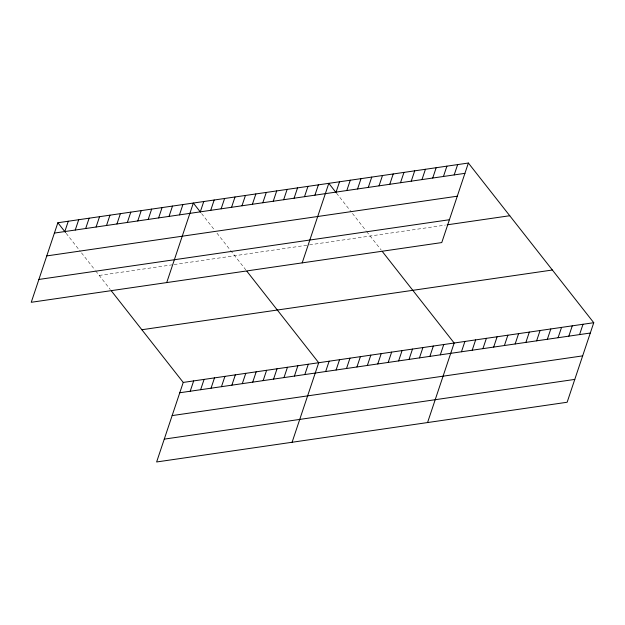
<?xml version="1.0" encoding="UTF-8"?>
<svg xmlns="http://www.w3.org/2000/svg" width="625" height="625" viewBox="0 0 625 625"><rect width="100%" height="100%" fill="white"/><g stroke="black" fill="none" stroke-linecap="round" stroke-linejoin="round"><path stroke-width="0.47" stroke-dasharray="3.12 2.34" d="M99.234 275.445L172.18 264.836M174.078 264.555L307.648 245.125M309.547 244.852L445.328 225.102M336.484 193.125L351.266 211.945M352.445 213.445L366.039 230.758M366.633 231.516L381.25 250.133M201.609 213.578L214.609 230.141M216.977 233.156L229.977 249.719M230.57 250.469L245.781 269.836M66.141 233.289L80.32 251.359M81.508 252.859L95.102 270.172M95.688 270.93L110.305 289.547"/><path stroke-width="0.94" d="M57.859 222.75L31.25 302.289L441.766 242.57L468.375 163.031L57.859 222.75L65.547 232.539M64.828 231.555L68.281 221.234M75.25 230.039L78.703 219.719M85.672 228.523L89.125 218.203M96.094 227.008L99.547 216.688M106.516 225.492L109.969 215.172M116.938 223.977L120.391 213.656M127.359 222.461L130.805 212.141M137.773 220.945L141.227 210.625M148.195 219.43L151.648 209.109M158.617 217.914L162.07 207.594M169.039 216.391L172.492 206.078M179.461 214.875L182.914 204.562M166.719 282.578L193.336 203.047L200.422 212.078M200.305 211.844L203.75 201.523M210.719 210.328L214.172 200.008M221.141 208.812L224.594 198.492M231.562 207.297L235.016 196.977M241.984 205.781L245.438 195.461M111.414 290.953L183.234 382.43L156.625 461.969L567.141 402.25L593.75 322.711L468.375 163.031M252.406 204.266L255.859 193.945M190.203 391.234L193.656 380.914M262.828 202.75L266.281 192.43M200.625 389.719L204.078 379.398M273.25 201.234L276.695 190.914M211.047 388.203L214.5 377.883M283.664 199.719L287.117 189.398M221.469 386.688L224.914 376.367M294.086 198.203L297.539 187.883M231.883 385.172L235.336 374.852M304.508 196.688L307.961 186.367M242.305 383.656L245.758 373.336M314.93 195.172L318.383 184.852M252.727 382.141L256.18 371.82M302.188 262.875L328.805 183.336L335.898 192.367M263.148 380.625L266.602 370.305M273.57 379.109L277.023 368.789M336.086 192.094L339.539 181.773M283.992 377.594L287.445 367.273M346.82 190.531L350.273 180.211M294.414 376.078L297.859 365.758M357.562 188.969L361.016 178.648M304.828 374.562L308.281 364.242M368.297 187.406L371.75 177.086M292.094 442.258L318.703 362.727L246.883 271.25M379.031 185.844L382.484 175.523M325.672 371.523L329.125 361.211M389.766 184.281L393.219 173.969M336.094 370.008L339.547 359.695M400.508 182.719L403.961 172.406M346.516 368.492L349.969 358.172M411.242 181.164L414.695 170.844M356.938 366.977L360.391 356.656M421.977 179.602L425.43 169.281M367.359 365.461L370.812 355.141M432.719 178.039L436.172 167.719M377.773 363.945L381.227 353.625M443.453 176.477L446.906 166.156M388.195 362.43L391.648 352.109M454.188 174.914L457.641 164.594M398.617 360.914L402.07 350.594M409.039 359.398L412.492 349.078M419.461 357.883L422.914 347.562M429.883 356.367L433.336 346.047M440.305 354.852L443.758 344.531M427.562 422.555L454.172 343.016L382.352 251.539M461.461 351.773L464.914 341.453M472.195 350.211L475.648 339.891M482.93 348.648L486.383 338.328M493.672 347.086L497.117 336.766M504.406 345.523L507.859 335.211M515.141 343.961L518.594 333.648M525.875 342.406L529.328 332.086M536.617 340.844L540.07 330.523M547.352 339.281L550.805 328.961M558.086 337.719L561.539 327.398M568.82 336.156L572.273 325.836M579.562 334.594L583.016 324.273M54.406 233.07L464.922 173.352M46.766 255.914L457.281 196.195M38.891 279.445L449.406 219.727M447.117 224.836L509.75 215.727M141.859 329.734L552.375 270.016M183.234 382.43L593.75 322.711M179.781 392.75L590.297 333.031M172.141 415.594L582.656 355.875M164.266 439.125L574.781 379.406"/></g></svg>
